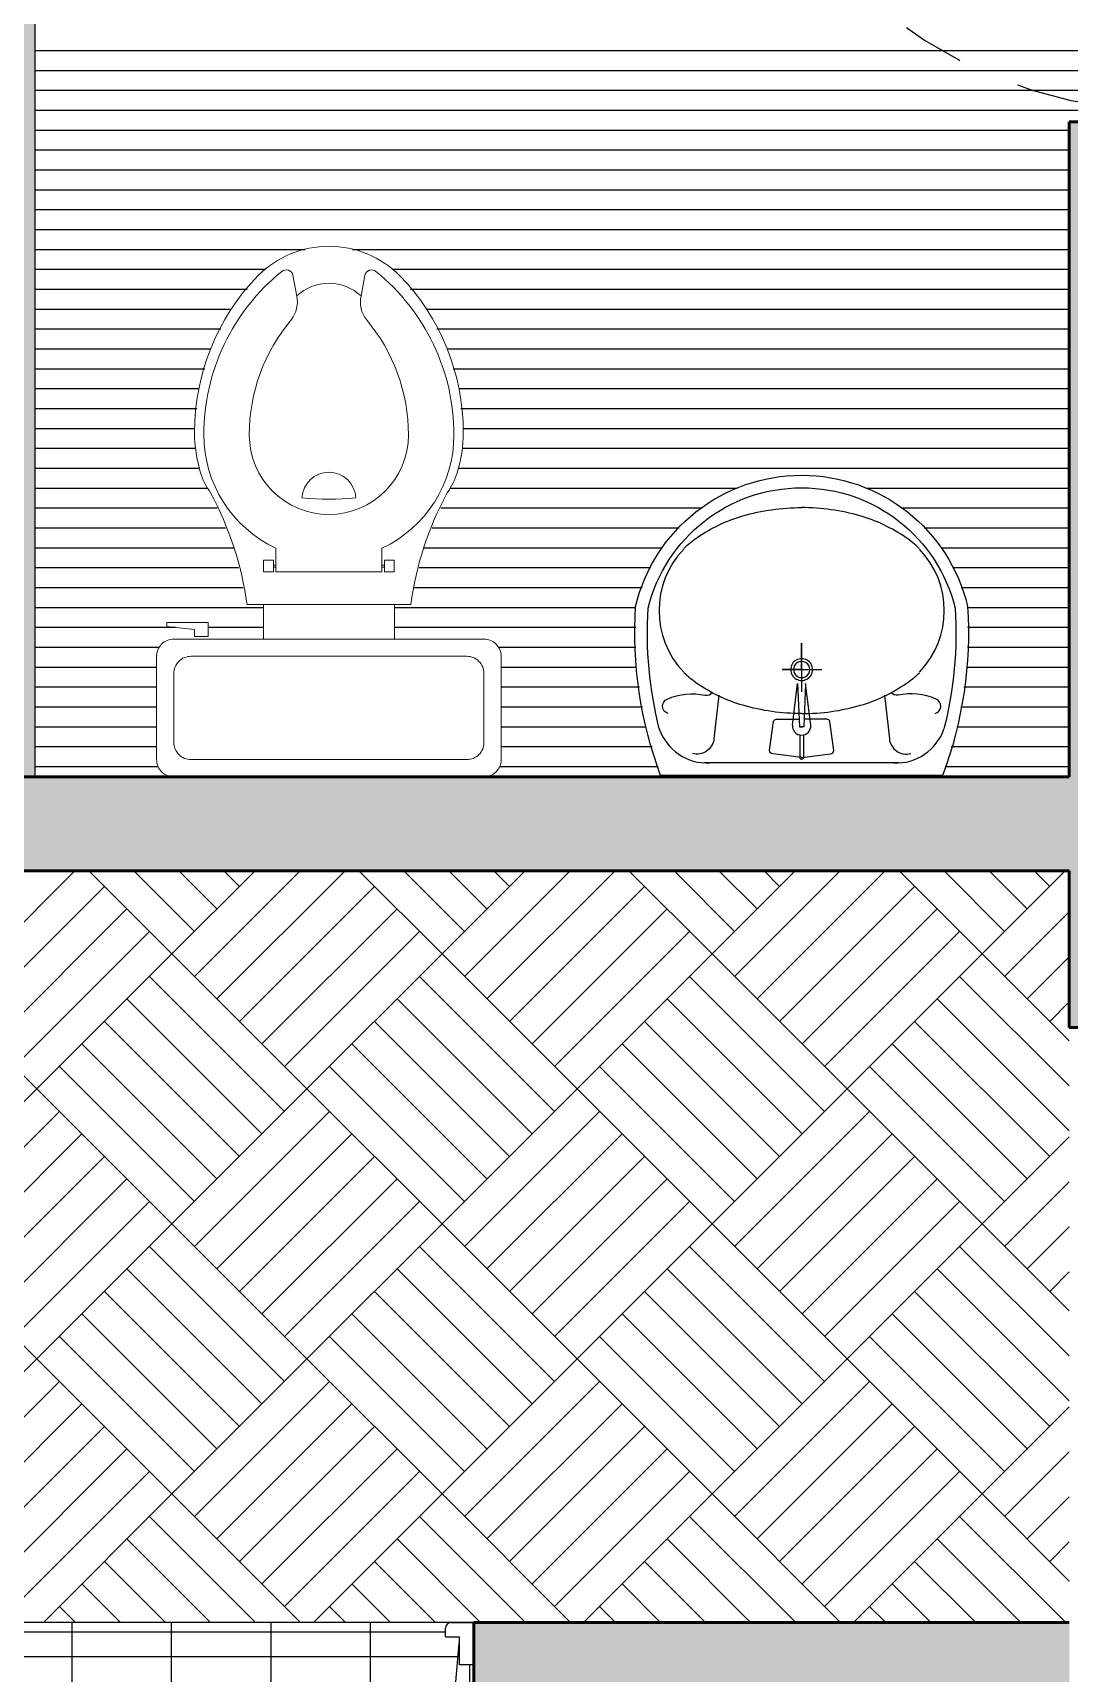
# Model space of a CAD drawing. Header units: millimetres. Extents: x 2999.9 to 3041.9, y 869.6 to 906.3.
# Drawn here: x 3033.265 to 3034.92, y 897.907 to 900.525 of the extents above; entities that cross this region are included whole.
import ezdxf

# ---------------------------------------------------------------- set-up
doc = ezdxf.new("R2010")
doc.units = ezdxf.units.MM
doc.linetypes.add('DASHED2', pattern=[9.525, 6.35, -3.175])
for name, color, linetype in [('1 proyeccion', 253, 'DASHED2'), ('1 puerta 002', 7, 'Continuous'), ('THIET-BI', 21, 'Continuous')]:
    doc.layers.add(name, color=color, linetype=linetype)
doc.layers.add('mori', color=166, linetype='Continuous', lineweight=30)
doc.layers.add('MUEBLES FIJOS', color=134, linetype='Continuous', lineweight=9)

msp = doc.modelspace()

# ---------------------------------------------------------------- linework, layer by layer
at = {"color": 7}
msp.add_line((3033.2692, 899.3374), (3033.2692, 901.0882), dxfattribs=at)
at = {"color": 252, "linetype": 'Continuous'}
for p, q in [((3033.2692, 900.4969), (3034.7211, 900.4969)), ((3034.7211, 900.4969), (3035.0697, 900.4969)), ((3033.2692, 900.4652), (3034.7851, 900.4652)), ((3034.7851, 900.4652), (3035.0697, 900.4652)), ((3033.2692, 900.4334), (3034.8659, 900.4334)), ((3034.8659, 900.4334), (3035.0697, 900.4334)), ((3033.2692, 900.4017), (3035.0172, 900.4017)), ((3033.2692, 900.3699), (3034.9197, 900.3699)), ((3033.2692, 900.3382), (3034.9197, 900.3382)), ((3033.2692, 900.3064), (3034.9197, 900.3064)), ((3033.2692, 900.2747), (3034.9197, 900.2747)), ((3033.2692, 900.2429), (3034.9197, 900.2429)), ((3033.2692, 900.2112), (3034.9197, 900.2112)), ((3033.2692, 900.1794), (3033.7004, 900.1794)), ((3033.7757, 900.1794), (3034.9197, 900.1794)), ((3033.2692, 900.1477), (3033.6369, 900.1477)), ((3033.8392, 900.1477), (3034.9197, 900.1477)), ((3033.2692, 900.1159), (3033.6078, 900.1159)), ((3033.8683, 900.1159), (3034.9197, 900.1159)), ((3033.2692, 900.0842), (3033.5824, 900.0842)), ((3033.8937, 900.0842), (3034.9197, 900.0842)), ((3033.2692, 900.0524), (3033.5656, 900.0524)), ((3033.9105, 900.0524), (3034.9197, 900.0524)), ((3033.2692, 900.0207), (3033.5494, 900.0207)), ((3033.9267, 900.0207), (3034.9197, 900.0207)), ((3033.2692, 899.9889), (3033.54, 899.9889)), ((3033.9362, 899.9889), (3034.9197, 899.9889)), ((3033.2692, 899.9572), (3033.5305, 899.9572)), ((3033.9456, 899.9572), (3034.9197, 899.9572)), ((3033.2692, 899.9254), (3033.5272, 899.9254)), ((3033.9489, 899.9254), (3034.9197, 899.9254)), ((3033.2692, 899.8937), (3033.5242, 899.8937)), ((3033.9519, 899.8937), (3034.9197, 899.8937)), ((3033.2692, 899.8619), (3033.5256, 899.8619)), ((3033.9506, 899.8619), (3034.9197, 899.8619)), ((3033.2692, 899.8302), (3033.5317, 899.8302)), ((3033.9444, 899.8302), (3034.9197, 899.8302)), ((3033.2692, 899.7984), (3033.5446, 899.7984)), ((3033.9315, 899.7984), (3034.3895, 899.7984)), ((3034.5958, 899.7984), (3034.9197, 899.7984)), ((3033.2692, 899.7667), (3033.5596, 899.7667)), ((3033.9166, 899.7667), (3034.3339, 899.7667)), ((3034.6513, 899.7667), (3034.9197, 899.7667)), ((3033.2692, 899.7349), (3033.5732, 899.7349)), ((3033.9029, 899.7349), (3034.297, 899.7349)), ((3034.6882, 899.7349), (3034.9197, 899.7349)), ((3033.2692, 899.7032), (3033.5866, 899.7032)), ((3033.8895, 899.7032), (3034.2699, 899.7032)), ((3034.7154, 899.7032), (3034.9197, 899.7032)), ((3033.2692, 899.6714), (3033.5939, 899.6714)), ((3033.8822, 899.6714), (3034.2517, 899.6714)), ((3034.7336, 899.6714), (3034.9197, 899.6714)), ((3033.2692, 899.6397), (3033.6012, 899.6397)), ((3033.8749, 899.6397), (3034.2379, 899.6397)), ((3034.7473, 899.6397), (3034.9197, 899.6397)), ((3033.2692, 899.6079), (3033.6336, 899.6079)), ((3033.8426, 899.6079), (3034.2276, 899.6079)), ((3034.7576, 899.6079), (3034.9197, 899.6079)), ((3033.2692, 899.5762), (3033.4932, 899.5762)), ((3033.5456, 899.5762), (3033.6336, 899.5762)), ((3033.8426, 899.5762), (3034.2279, 899.5762)), ((3034.7573, 899.5762), (3034.9197, 899.5762)), ((3033.2692, 899.5444), (3033.4673, 899.5444)), ((3034.0089, 899.5444), (3034.2282, 899.5444)), ((3034.7571, 899.5444), (3034.9197, 899.5444)), ((3033.2692, 899.5127), (3033.4631, 899.5127)), ((3034.0131, 899.5127), (3034.2291, 899.5127)), ((3034.7562, 899.5127), (3034.9197, 899.5127)), ((3033.2692, 899.4809), (3033.4631, 899.4809)), ((3034.0131, 899.4809), (3034.2338, 899.4809)), ((3034.7514, 899.4809), (3034.9197, 899.4809)), ((3033.2692, 899.4492), (3033.4631, 899.4492)), ((3034.0131, 899.4492), (3034.2386, 899.4492)), ((3034.7466, 899.4492), (3034.9197, 899.4492)), ((3033.2692, 899.4174), (3033.4631, 899.4174)), ((3034.0131, 899.4174), (3034.2446, 899.4174)), ((3034.7406, 899.4174), (3034.9197, 899.4174)), ((3033.2692, 899.3857), (3033.4631, 899.3857)), ((3034.0131, 899.3857), (3034.2541, 899.3857)), ((3034.7312, 899.3857), (3034.9197, 899.3857)), ((3033.2692, 899.3539), (3033.4654, 899.3539)), ((3034.0107, 899.3539), (3034.2635, 899.3539)), ((3034.7217, 899.3539), (3034.9197, 899.3539))]:
    msp.add_line(p, q, dxfattribs=at)
for p, q in [((3030.7087, 899.1875), (3034.9197, 899.1875)), ((3034.9197, 897.9875), (3030.7087, 897.9875))]:
    msp.add_line(p, q)
at = {"color": 251, "linetype": 'Continuous'}
for p, q in [((3033.1283, 898.9831), (3033.3328, 899.1875)), ((3033.1643, 898.9471), (3033.3798, 899.1627)), ((3033.4876, 899.0549), (3033.3549, 899.1875)), ((3033.5235, 899.0908), (3033.4268, 899.1875)), ((3033.4876, 899.0549), (3033.6202, 899.1875)), ((3033.5594, 899.1267), (3033.4986, 899.1875)), ((3033.5235, 899.019), (3033.692, 899.1875)), ((3033.5594, 898.9831), (3033.7639, 899.1875)), ((3033.5953, 899.1627), (3033.5705, 899.1875)), ((3033.5953, 898.9471), (3033.8108, 899.1627)), ((3033.9186, 899.0549), (3033.786, 899.1875)), ((3033.9545, 899.0908), (3033.8578, 899.1875)), ((3033.9186, 899.0549), (3034.0512, 899.1875)), ((3033.9904, 899.1267), (3033.9297, 899.1875)), ((3033.9545, 899.019), (3034.1231, 899.1875)), ((3033.9904, 898.9831), (3034.1949, 899.1875)), ((3034.0264, 899.1627), (3034.0015, 899.1875)), ((3034.0264, 898.9471), (3034.2419, 899.1627)), ((3034.3497, 899.0549), (3034.217, 899.1875)), ((3034.3856, 899.0908), (3034.2889, 899.1875)), ((3034.3497, 899.0549), (3034.4823, 899.1875)), ((3034.4215, 899.1267), (3034.3607, 899.1875)), ((3034.3856, 899.019), (3034.5541, 899.1875)), ((3034.4215, 898.9831), (3034.626, 899.1875)), ((3034.4574, 899.1627), (3034.4326, 899.1875)), ((3034.4574, 898.9471), (3034.6729, 899.1627)), ((3034.7807, 899.0549), (3034.6481, 899.1875)), ((3034.8166, 899.0908), (3034.7199, 899.1875)), ((3034.7807, 899.0549), (3034.9133, 899.1875)), ((3034.8525, 899.1267), (3034.7918, 899.1875)), ((3034.8885, 899.1627), (3034.8636, 899.1875)), ((3033.2002, 898.9112), (3033.4157, 899.1267)), ((3033.6312, 898.9112), (3033.8468, 899.1267)), ((3034.0623, 898.9112), (3034.2778, 899.1267)), ((3034.4933, 898.9112), (3034.7089, 899.1267)), ((3034.8166, 899.019), (3034.9197, 899.122)), ((3033.2361, 898.8753), (3033.4516, 899.0908)), ((3033.6672, 898.8753), (3033.8827, 899.0908)), ((3034.0982, 898.8753), (3034.3137, 899.0908)), ((3034.5293, 898.8753), (3034.7448, 899.0908)), ((3033.272, 898.8394), (3033.0565, 899.0549)), ((3033.272, 898.8394), (3033.4876, 899.0549)), ((3033.7031, 898.8394), (3033.4876, 899.0549)), ((3033.7031, 898.8394), (3033.9186, 899.0549)), ((3034.1341, 898.8394), (3033.9186, 899.0549)), ((3034.1341, 898.8394), (3034.3497, 899.0549)), ((3034.5652, 898.8394), (3034.3497, 899.0549)), ((3034.5652, 898.8394), (3034.7807, 899.0549)), ((3034.9197, 898.916), (3034.7807, 899.0549)), ((3034.8525, 898.9831), (3034.9197, 899.0502)), ((3033.6672, 898.8035), (3033.4516, 899.019)), ((3034.0982, 898.8035), (3033.8827, 899.019)), ((3034.5293, 898.8035), (3034.3137, 899.019)), ((3034.9197, 898.8441), (3034.7448, 899.019)), ((3033.6312, 898.7675), (3033.4157, 898.9831)), ((3034.0623, 898.7675), (3033.8468, 898.9831)), ((3034.4933, 898.7675), (3034.2778, 898.9831)), ((3034.9197, 898.7723), (3034.7089, 898.9831)), ((3034.8885, 898.9471), (3034.9197, 898.9783)), ((3033.5953, 898.7316), (3033.3798, 898.9471)), ((3034.0264, 898.7316), (3033.8108, 898.9471)), ((3034.4574, 898.7316), (3034.2419, 898.9471)), ((3034.8885, 898.7316), (3034.6729, 898.9471)), ((3033.5594, 898.6957), (3033.3439, 898.9112)), ((3033.9904, 898.6957), (3033.7749, 898.9112)), ((3034.4215, 898.6957), (3034.206, 898.9112)), ((3034.8525, 898.6957), (3034.637, 898.9112)), ((3033.5235, 898.6598), (3033.3079, 898.8753)), ((3033.9545, 898.6598), (3033.739, 898.8753)), ((3034.3856, 898.6598), (3034.1701, 898.8753)), ((3034.8166, 898.6598), (3034.6011, 898.8753)), ((3033.0565, 898.6238), (3033.272, 898.8394)), ((3033.4876, 898.6238), (3033.272, 898.8394)), ((3033.4876, 898.6238), (3033.7031, 898.8394)), ((3033.9186, 898.6238), (3033.7031, 898.8394)), ((3033.9186, 898.6238), (3034.1341, 898.8394)), ((3034.3497, 898.6238), (3034.1341, 898.8394)), ((3034.3497, 898.6238), (3034.5652, 898.8394)), ((3034.7807, 898.6238), (3034.5652, 898.8394)), ((3033.0924, 898.5879), (3033.3079, 898.8035)), ((3033.5235, 898.5879), (3033.739, 898.8035)), ((3033.9545, 898.5879), (3034.1701, 898.8035)), ((3034.3856, 898.5879), (3034.6011, 898.8035)), ((3033.1283, 898.552), (3033.3439, 898.7675)), ((3033.5594, 898.552), (3033.7749, 898.7675)), ((3033.9904, 898.552), (3034.206, 898.7675)), ((3034.4215, 898.552), (3034.637, 898.7675)), ((3034.7807, 898.6238), (3034.9197, 898.7628)), ((3033.1643, 898.5161), (3033.3798, 898.7316)), ((3033.5953, 898.5161), (3033.8108, 898.7316)), ((3034.0264, 898.5161), (3034.2419, 898.7316)), ((3034.4574, 898.5161), (3034.6729, 898.7316)), ((3033.2002, 898.4802), (3033.4157, 898.6957)), ((3033.6312, 898.4802), (3033.8468, 898.6957)), ((3034.0623, 898.4802), (3034.2778, 898.6957)), ((3034.4933, 898.4802), (3034.7089, 898.6957)), ((3034.8166, 898.5879), (3034.9197, 898.6909)), ((3033.2361, 898.4442), (3033.4516, 898.6598)), ((3033.6672, 898.4442), (3033.8827, 898.6598)), ((3034.0982, 898.4442), (3034.3137, 898.6598)), ((3034.5293, 898.4442), (3034.7448, 898.6598)), ((3033.272, 898.4083), (3033.0565, 898.6238)), ((3033.272, 898.4083), (3033.4876, 898.6238)), ((3033.7031, 898.4083), (3033.4876, 898.6238)), ((3033.7031, 898.4083), (3033.9186, 898.6238)), ((3034.1341, 898.4083), (3033.9186, 898.6238)), ((3034.1341, 898.4083), (3034.3497, 898.6238)), ((3034.5652, 898.4083), (3034.3497, 898.6238)), ((3034.5652, 898.4083), (3034.7807, 898.6238)), ((3034.9197, 898.4849), (3034.7807, 898.6238)), ((3034.8525, 898.552), (3034.9197, 898.6191)), ((3033.6672, 898.3724), (3033.4516, 898.5879)), ((3034.0982, 898.3724), (3033.8827, 898.5879)), ((3034.5293, 898.3724), (3034.3137, 898.5879)), ((3034.9197, 898.4131), (3034.7448, 898.5879)), ((3033.6312, 898.3365), (3033.4157, 898.552)), ((3034.0623, 898.3365), (3033.8468, 898.552)), ((3034.4933, 898.3365), (3034.2778, 898.552)), ((3034.9197, 898.3412), (3034.7089, 898.552)), ((3034.8885, 898.5161), (3034.9197, 898.5473)), ((3033.5953, 898.3006), (3033.3798, 898.5161)), ((3034.0264, 898.3006), (3033.8108, 898.5161)), ((3034.4574, 898.3006), (3034.2419, 898.5161)), ((3034.8885, 898.3006), (3034.6729, 898.5161)), ((3033.5594, 898.2646), (3033.3439, 898.4802)), ((3033.9904, 898.2646), (3033.7749, 898.4802)), ((3034.4215, 898.2646), (3034.206, 898.4802)), ((3034.8525, 898.2646), (3034.637, 898.4802)), ((3033.5235, 898.2287), (3033.3079, 898.4442)), ((3033.9545, 898.2287), (3033.739, 898.4442)), ((3034.3856, 898.2287), (3034.1701, 898.4442)), ((3034.8166, 898.2287), (3034.6011, 898.4442)), ((3033.0565, 898.1928), (3033.272, 898.4083)), ((3033.4876, 898.1928), (3033.272, 898.4083)), ((3033.4876, 898.1928), (3033.7031, 898.4083)), ((3033.9186, 898.1928), (3033.7031, 898.4083)), ((3033.9186, 898.1928), (3034.1341, 898.4083)), ((3034.3497, 898.1928), (3034.1341, 898.4083)), ((3034.3497, 898.1928), (3034.5652, 898.4083)), ((3034.7807, 898.1928), (3034.5652, 898.4083)), ((3033.0924, 898.1569), (3033.3079, 898.3724)), ((3033.5235, 898.1569), (3033.739, 898.3724)), ((3033.9545, 898.1569), (3034.1701, 898.3724)), ((3034.3856, 898.1569), (3034.6011, 898.3724)), ((3033.1283, 898.121), (3033.3439, 898.3365)), ((3033.5594, 898.121), (3033.7749, 898.3365)), ((3033.9904, 898.121), (3034.206, 898.3365)), ((3034.4215, 898.121), (3034.637, 898.3365)), ((3034.7807, 898.1928), (3034.9197, 898.3317)), ((3033.1643, 898.085), (3033.3798, 898.3006)), ((3033.5953, 898.085), (3033.8108, 898.3006)), ((3034.0264, 898.085), (3034.2419, 898.3006)), ((3034.4574, 898.085), (3034.6729, 898.3006)), ((3033.2002, 898.0491), (3033.4157, 898.2646)), ((3033.6312, 898.0491), (3033.8468, 898.2646)), ((3034.0623, 898.0491), (3034.2778, 898.2646)), ((3034.4933, 898.0491), (3034.7089, 898.2646)), ((3034.8166, 898.1569), (3034.9197, 898.2599)), ((3033.2361, 898.0132), (3033.4516, 898.2287)), ((3033.6672, 898.0132), (3033.8827, 898.2287)), ((3034.0982, 898.0132), (3034.3137, 898.2287)), ((3034.5293, 898.0132), (3034.7448, 898.2287)), ((3033.2823, 897.9875), (3033.4876, 898.1928)), ((3033.6928, 897.9875), (3033.4876, 898.1928)), ((3033.7133, 897.9875), (3033.9186, 898.1928)), ((3034.1239, 897.9875), (3033.9186, 898.1928)), ((3034.1444, 897.9875), (3034.3497, 898.1928)), ((3034.5549, 897.9875), (3034.3497, 898.1928)), ((3034.5754, 897.9875), (3034.7807, 898.1928)), ((3034.9197, 898.0538), (3034.7807, 898.1928)), ((3034.8525, 898.121), (3034.9197, 898.1881)), ((3033.621, 897.9875), (3033.4516, 898.1569)), ((3034.052, 897.9875), (3033.8827, 898.1569)), ((3034.4831, 897.9875), (3034.3137, 898.1569)), ((3034.9141, 897.9875), (3034.7448, 898.1569)), ((3033.5491, 897.9875), (3033.4157, 898.121)), ((3033.9802, 897.9875), (3033.8468, 898.121)), ((3034.4112, 897.9875), (3034.2778, 898.121)), ((3034.8423, 897.9875), (3034.7089, 898.121)), ((3034.8885, 898.085), (3034.9197, 898.1162)), ((3033.4773, 897.9875), (3033.3798, 898.085)), ((3033.9083, 897.9875), (3033.8108, 898.085)), ((3034.3394, 897.9875), (3034.2419, 898.085)), ((3034.7705, 897.9875), (3034.6729, 898.085)), ((3033.4055, 897.9875), (3033.3439, 898.0491)), ((3033.8365, 897.9875), (3033.7749, 898.0491)), ((3034.2676, 897.9875), (3034.206, 898.0491)), ((3034.6986, 897.9875), (3034.637, 898.0491)), ((3033.3336, 897.9875), (3033.3079, 898.0132)), ((3033.7647, 897.9875), (3033.739, 898.0132)), ((3034.1957, 897.9875), (3034.1701, 898.0132)), ((3034.6268, 897.9875), (3034.6011, 898.0132)), ((3033.3282, 897.1195), (3033.3282, 897.9875)), ((3033.4869, 897.1955), (3033.4869, 897.9875)), ((3033.6457, 897.3154), (3033.6457, 897.9875)), ((3033.8044, 897.5103), (3033.8044, 897.9875)), ((3033.1142, 897.9728), (3033.9242, 897.9728)), ((3033.0917, 897.9331), (3033.9427, 897.9331)), ((3033.9632, 895.2268), (3033.9632, 897.92))]:
    msp.add_line(p, q, dxfattribs=at)
at = {"color": 7, "linetype": 'Continuous'}
for points in [[(3033.1892, 899.3374), (3033.1892, 901.0882), (3033.2692, 899.3374)], [(3033.2692, 899.3374), (3033.1892, 901.0882), (3033.2692, 901.0882)]]:
    msp.add_solid(points, dxfattribs=at)
at = {"color": 0, "linetype": 'Continuous'}
for points in [[(3034.9197, 899.3374), (3034.9197, 900.3832), (3035.0697, 898.9375)], [(3035.0697, 898.9375), (3034.9197, 900.3832), (3035.0697, 900.3832)], [(3032.3192, 899.1875), (3032.3192, 899.3374), (3034.9197, 899.1875)], [(3034.9197, 899.1875), (3032.3192, 899.3374), (3034.9197, 899.3374)], [(3034.9197, 899.1875), (3034.9197, 899.3374), (3035.0697, 898.9375)], [(3034.9197, 898.9375), (3034.9197, 899.1875), (3035.0697, 898.9375)], [(3033.9692, 897.8375), (3033.9692, 897.9875), (3034.9197, 897.8375)], [(3034.9197, 897.8375), (3033.9692, 897.9875), (3034.9197, 897.9875)]]:
    msp.add_solid(points, dxfattribs=at)
at = {"layer": '1 proyeccion', "ltscale": 0.005}
for centre, radius, start, end in [((3035.0797, 901.1312), 0.731, 187.9007, 267.8392), ((3033.0075, 898.0005), 0.9399, 277.9007, 357.8392)]:
    msp.add_arc(centre, radius, start, end, dxfattribs=at)
at = {"layer": '1 puerta 002'}
for p, q in [((3033.9332, 897.9875), (3033.9692, 897.9875)), ((3033.9692, 897.9875), (3033.9692, 897.92)), ((3033.9242, 897.965), (3033.9242, 897.9785)), ((3033.9242, 897.965), (3033.9467, 897.965)), ((3033.9467, 897.92), (3033.9467, 897.965)), ((3033.9692, 897.92), (3033.9467, 897.92))]:
    msp.add_line(p, q, dxfattribs=at)
msp.add_arc((3033.9332, 897.9785), 0.009, 90, 180, dxfattribs=at)
at = {"layer": 'mori', "color": 152, "lineweight": 50}
for p, q in [((3034.9197, 899.3374), (3034.9197, 900.3832)), ((3034.9197, 900.3832), (3035.0697, 900.3832)), ((3034.9197, 899.3374), (3032.3192, 899.3374)), ((3034.9197, 899.1874), (3032.1192, 899.1874)), ((3034.9197, 898.9375), (3034.9197, 899.1874)), ((3035.0697, 898.9375), (3034.9197, 898.9375)), ((3034.9197, 897.9875), (3033.9692, 897.9875)), ((3033.9692, 897.8375), (3033.9692, 897.9875))]:
    msp.add_line(p, q, dxfattribs=at)
at = {"layer": 'MUEBLES FIJOS', "color": 7, "lineweight": 0}
for p, q in [((3033.6495, 899.6755), (3033.6534, 899.6755)), ((3033.6495, 899.6724), (3033.6534, 899.6724)), ((3033.8266, 899.6755), (3033.8228, 899.6755)), ((3033.8266, 899.6724), (3033.8228, 899.6724)), ((3033.8426, 899.6124), (3033.6336, 899.6124))]:
    msp.add_line(p, q, dxfattribs=at)
for points in [[(3033.8426, 899.5574), (3033.8426, 899.6124), (3033.8687, 899.6124, -0.090297), (3033.9268, 899.7906, 0.081724), (3033.9427, 899.8226, 0.073017), (3033.9526, 899.8873, 0.195353), (3033.851, 900.1376, 0.199209), (3033.7381, 900.1844, 0.199209), (3033.6251, 900.1376, 0.195353), (3033.5236, 899.8873, 0.073017), (3033.5334, 899.8226, 0.081724), (3033.5493, 899.7906, -0.090297), (3033.6074, 899.6124), (3033.6336, 899.6124), (3033.6336, 899.5574)], [(3033.6867, 900.1051, -0.188903), (3033.7381, 900.1253, -0.188903), (3033.7894, 900.1051)]]:
    msp.add_lwpolyline(points, format="xyb", dxfattribs=at)
for points in [[(3033.6534, 899.6648), (3033.6534, 899.7025, -0.290987), (3033.5384, 899.8833, -0.226314), (3033.6629, 900.1442, -0.553968), (3033.6807, 900.1381), (3033.6867, 900.105, -0.219171), (3033.6782, 900.0674, 0.176769), (3033.611, 899.8833, 1), (3033.8651, 899.8833, 0.176769), (3033.7979, 900.0674, -0.219171), (3033.7894, 900.105), (3033.7954, 900.1381, -0.553968), (3033.8132, 900.1442, -0.226314), (3033.9377, 899.8833, -0.290987), (3033.8228, 899.7025), (3033.8228, 899.6648)], [(3033.6951, 899.7829, -0.397359), (3033.7379, 899.8236, -0.400132), (3033.781, 899.7829, -0.053149)], [(3033.4906, 899.3374, -0.414214), (3033.4631, 899.3649), (3033.4631, 899.5299, -0.414214), (3033.4906, 899.5574), (3033.9856, 899.5574, -0.414214), (3034.0131, 899.5299), (3034.0131, 899.3649, -0.414214), (3033.9856, 899.3374)], [(3033.4906, 899.3924, 0.414214), (3033.5181, 899.3649), (3033.9581, 899.3649, 0.414214), (3033.9856, 899.3924), (3033.9856, 899.5024, 0.414214), (3033.9581, 899.5299), (3033.7381, 899.5299), (3033.5181, 899.5299, 0.414214), (3033.4906, 899.5024)]]:
    msp.add_lwpolyline(points, format="xyb", close=True, dxfattribs=at)
for points in [[(3033.6495, 899.6832), (3033.6336, 899.6832), (3033.6336, 899.6646), (3033.6495, 899.6646)], [(3033.8266, 899.6832), (3033.8425, 899.6832), (3033.8425, 899.6646), (3033.8266, 899.6646)], [(3033.5236, 899.5617), (3033.5456, 899.5617), (3033.5456, 899.5837), (3033.4796, 899.5837), (3033.4796, 899.5777), (3033.5236, 899.5727)]]:
    msp.add_lwpolyline(points, close=True, dxfattribs=at)
at = {"layer": 'THIET-BI', "color": 254}
for p, q in [((3034.4924, 899.5087), (3034.4924, 899.5506)), ((3034.4924, 899.5506), (3034.4924, 899.473)), ((3034.4924, 899.5087), (3034.4924, 899.5491)), ((3034.4924, 899.5491), (3034.4924, 899.4762)), ((3034.4924, 899.5087), (3034.4613, 899.5087)), ((3034.4613, 899.5087), (3034.525, 899.5087)), ((3034.478, 899.4199), (3034.4862, 899.4866)), ((3034.4862, 899.4866), (3034.4892, 899.4173)), ((3034.499, 899.4866), (3034.496, 899.4173)), ((3034.5072, 899.4199), (3034.499, 899.4866)), ((3034.4892, 899.4173), (3034.4938, 899.4173)), ((3034.496, 899.4173), (3034.4914, 899.4173))]:
    msp.add_line(p, q, dxfattribs=at)
msp.add_lwpolyline([(3034.7576, 899.6096, -0.104931), (3034.7176, 899.3396), (3034.2676, 899.3396, -0.104931), (3034.2276, 899.6096, -0.789862)], format="xyb", close=True, dxfattribs=at)
for points in [[(3034.2654, 899.4142, -0.07626), (3034.2475, 899.6066, -0.784399), (3034.7378, 899.6066, -0.098754)], [(3034.4926, 899.8004, -0.075833), (3034.4926, 899.8004)], [(3034.4926, 899.8004, -0.070137), (3034.4926, 899.8004)], [(3034.3045, 899.7021, -0.036954), (3034.3255, 899.7191, -0.082088), (3034.3988, 899.754, -0.070372), (3034.4924, 899.7673, -0.070372)], [(3034.6802, 899.7021, 0.036954), (3034.6592, 899.7191, 0.082088), (3034.5859, 899.754, 0.070372), (3034.4924, 899.7673, 0.070372)], [(3034.7378, 899.6066, -0.07626), (3034.7198, 899.4142)], [(3034.4926, 899.4384, -0.000185), (3034.4924, 899.4384, -0.070372), (3034.3988, 899.4517, -0.082088), (3034.3255, 899.4866, -0.036954), (3034.3045, 899.5036, -0.134876)], [(3034.4926, 899.4384, 0.000185), (3034.4929, 899.4384, 0.070372), (3034.5864, 899.4517, 0.082088), (3034.6597, 899.4866, 0.036954), (3034.6807, 899.5036, 0.134876)], [(3034.2797, 899.4384, -0.714157), (3034.2782, 899.4617, -0.14855), (3034.3387, 899.4679, 0.307941), (3034.3496, 899.4725, -0.108948)], [(3034.3604, 899.4679), (3034.3527, 899.3981, -0.459808), (3034.3185, 899.3748, -0.64626)], [(3034.6248, 899.4679), (3034.6326, 899.3981, 0.459808), (3034.6667, 899.3748, 0.64626)], [(3034.7055, 899.4384, 0.714157), (3034.7071, 899.4617, 0.14855), (3034.6465, 899.4679, -0.307941), (3034.6357, 899.4725, 0.108948)], [(3034.4925, 899.3681), (3034.4464, 899.374, -0.368294), (3034.4414, 899.3794), (3034.4478, 899.426, -0.407548), (3034.4522, 899.4294), (3034.4876, 899.4294)], [(3034.4927, 899.3681), (3034.5389, 899.374, 0.368294), (3034.5438, 899.3794), (3034.5374, 899.426, 0.407548), (3034.533, 899.4294), (3034.4976, 899.4294)], [(3034.4895, 899.4048), (3034.4895, 899.3684, 0.489286), (3034.4929, 899.3658, 0.411473)], [(3034.4958, 899.4048), (3034.4958, 899.3684, -0.489286), (3034.4923, 899.3658, -0.411473)], [(3034.6476, 899.3596), (3034.3376, 899.3596, -0.098754)]]:
    msp.add_lwpolyline(points, format="xyb", dxfattribs=at)
for centre, radius, start, end in [((3034.407, 899.6028), 0.142, 136.1902, 223.8098), ((3034.5782, 899.6028), 0.142, 316.1902, 43.8098), ((3034.4924, 899.5087), 0.0173, 89.177, 270.823), ((3034.4924, 899.5087), 0.0128, 88.8848, 271.1152), ((3034.4929, 899.5087), 0.0173, 269.177, 90.823), ((3034.4929, 899.5087), 0.0128, 268.8848, 91.1152), ((3034.3417, 899.4401), 0.0805, 198.7712, 272.8854), ((3034.4925, 899.4186), 0.0145, 175.1531, 270.3684), ((3034.4927, 899.4186), 0.0145, 269.6316, 4.8469), ((3034.6436, 899.4401), 0.0805, 267.1146, 341.2288)]:
    msp.add_arc(centre, radius, start, end, dxfattribs=at)

doc.saveas('drawing.dxf')
